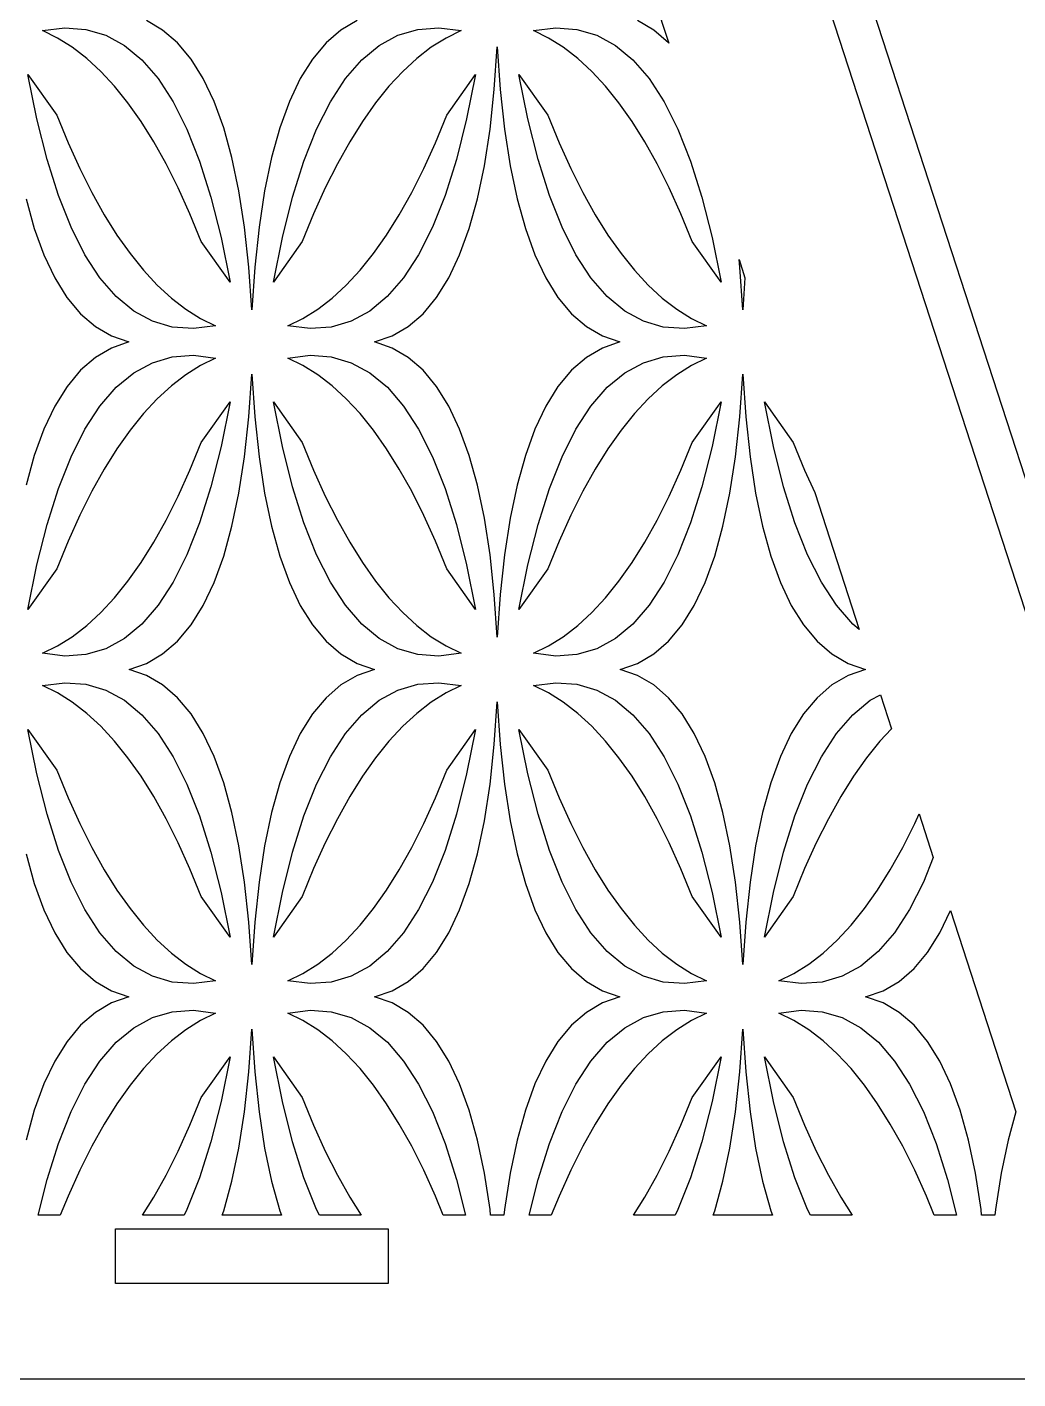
# Model space of a CAD drawing. Header units: metres. Extents: x 20 to 717, y 20 to 251.
# Drawn here: x 78.5 to 151.2, y 20 to 119.1 of the extents above; entities that cross this region are included whole.
import ezdxf

# ---------------------------------------------------------------- set-up
doc = ezdxf.new("R2010")
doc.units = ezdxf.units.M

msp = doc.modelspace()

# ---------------------------------------------------------------- linework, layer by layer
for p, q in [((170, 20), (95, 250.826)), ((98.1544, 250.826), (173.154, 20.0001)), ((124.51, 121.172), (125.57, 117.907)), ((79.6562, 118.819), (81.2832, 119.023)), ((81.2832, 119.023), (82.8311, 118.911)), ((82.8311, 118.911), (84.2891, 118.483)), ((88.4668, 118.865), (87.2822, 119.559)), ((102.718, 119.559), (101.533, 118.865)), ((105.711, 118.483), (107.169, 118.911)), ((107.169, 118.911), (108.717, 119.023)), ((108.717, 119.023), (110.344, 118.819)), ((115.655, 118.819), (117.283, 119.023)), ((117.283, 119.023), (118.831, 118.911)), ((118.831, 118.911), (120.289, 118.483)), ((124.467, 118.865), (123.282, 119.559)), ((80.7549, 118.278), (79.6562, 118.819)), ((81.8398, 117.598), (80.7549, 118.278)), ((84.2891, 118.483), (85.6592, 117.738)), ((89.5557, 117.925), (88.4668, 118.865)), ((90.5479, 116.737), (89.5557, 117.925)), ((100.444, 117.925), (99.4531, 116.737)), ((101.533, 118.865), (100.444, 117.925)), ((104.341, 117.738), (105.711, 118.483)), ((109.245, 118.278), (108.161, 117.599)), ((110.344, 118.819), (109.245, 118.278)), ((116.755, 118.278), (115.655, 118.819)), ((117.84, 117.598), (116.755, 118.278)), ((120.289, 118.483), (121.659, 117.738)), ((125.556, 117.925), (124.467, 118.865)), ((125.57, 117.907), (125.556, 117.925)), ((82.8984, 116.783), (81.8398, 117.598)), ((85.6592, 117.738), (86.9404, 116.677)), ((103.06, 116.677), (104.341, 117.738)), ((108.161, 117.599), (107.102, 116.783)), ((112.784, 114.51), (113, 117.632)), ((113, 117.632), (113.215, 114.511)), ((118.898, 116.783), (117.84, 117.598)), ((121.659, 117.738), (122.94, 116.677)), ((83.9326, 115.832), (82.8984, 116.783)), ((86.9404, 116.677), (88.1318, 115.299)), ((91.4424, 115.301), (90.5479, 116.737)), ((99.4531, 116.737), (98.5576, 115.302)), ((101.868, 115.299), (103.06, 116.677)), ((107.102, 116.783), (106.067, 115.832)), ((119.933, 115.832), (118.898, 116.783)), ((122.94, 116.677), (124.132, 115.299)), ((79.2451, 112.345), (78.5908, 115.609)), ((78.5908, 115.609), (80.7021, 112.63)), ((84.9414, 114.747), (83.9326, 115.832)), ((88.1318, 115.299), (89.2354, 113.604)), ((92.2402, 113.618), (91.4424, 115.301)), ((98.5576, 115.302), (97.7598, 113.618)), ((100.765, 113.604), (101.868, 115.299)), ((106.067, 115.832), (105.059, 114.747)), ((109.298, 112.63), (111.409, 115.609)), ((111.409, 115.609), (110.755, 112.344)), ((115.244, 112.345), (114.591, 115.609)), ((114.591, 115.609), (116.701, 112.63)), ((120.941, 114.747), (119.933, 115.832)), ((124.132, 115.299), (125.234, 113.604)), ((85.9248, 113.526), (84.9414, 114.747)), ((105.059, 114.747), (104.075, 113.526)), ((112.469, 111.59), (112.784, 114.51)), ((113.215, 114.511), (113.53, 111.59)), ((121.925, 113.526), (120.941, 114.747)), ((86.8838, 112.171), (85.9248, 113.526)), ((89.2354, 113.604), (90.248, 111.592)), ((92.9424, 111.688), (92.2402, 113.618)), ((97.7598, 113.618), (97.0576, 111.688)), ((99.752, 111.593), (100.765, 113.604)), ((104.075, 113.526), (103.117, 112.171)), ((122.883, 112.171), (121.925, 113.526)), ((125.234, 113.604), (126.248, 111.592)), ((79.9922, 109.382), (79.2451, 112.345)), ((80.7021, 112.63), (81.5342, 110.601)), ((87.8164, 110.681), (86.8838, 112.171)), ((103.117, 112.171), (102.184, 110.681)), ((108.466, 110.601), (109.298, 112.63)), ((110.755, 112.344), (110.008, 109.382)), ((115.991, 109.382), (115.244, 112.345)), ((116.701, 112.63), (117.534, 110.601)), ((123.816, 110.681), (122.883, 112.171)), ((90.248, 111.592), (91.1729, 109.264)), ((93.5479, 109.51), (92.9424, 111.688)), ((97.0576, 111.688), (96.4521, 109.51)), ((98.8271, 109.264), (99.752, 111.593)), ((112.056, 108.916), (112.469, 111.59)), ((113.53, 111.59), (113.943, 108.917)), ((126.248, 111.592), (127.173, 109.264)), ((81.5342, 110.601), (82.3926, 108.706)), ((88.7246, 109.055), (87.8164, 110.681)), ((102.184, 110.681), (101.275, 109.056)), ((107.607, 108.705), (108.466, 110.601)), ((117.534, 110.601), (118.392, 108.706)), ((124.725, 109.055), (123.816, 110.681)), ((80.8271, 106.737), (79.9922, 109.382)), ((89.6084, 107.295), (88.7246, 109.055)), ((91.1729, 109.264), (92.0088, 106.618)), ((94.0566, 107.084), (93.5479, 109.51)), ((96.4521, 109.51), (95.9443, 107.084)), ((97.9912, 106.619), (98.8271, 109.264)), ((101.275, 109.056), (100.392, 107.295)), ((110.008, 109.382), (109.173, 106.736)), ((116.827, 106.737), (115.991, 109.382)), ((125.607, 107.295), (124.725, 109.055)), ((127.173, 109.264), (128.009, 106.618)), ((82.3926, 108.706), (83.2754, 106.945)), ((106.725, 106.945), (107.607, 108.705)), ((111.547, 106.49), (112.056, 108.916)), ((113.943, 108.917), (114.452, 106.491)), ((118.392, 108.706), (119.274, 106.945)), ((90.4658, 105.399), (89.6084, 107.295)), ((94.4688, 104.411), (94.0566, 107.084)), ((95.9443, 107.084), (95.5312, 104.411)), ((100.392, 107.295), (99.5342, 105.4)), ((126.466, 105.399), (125.607, 107.295)), ((78.4531, 106.491), (79.0576, 104.312)), ((81.752, 104.408), (80.8271, 106.737)), ((83.2754, 106.945), (84.1836, 105.319)), ((92.0088, 106.618), (92.7549, 103.656)), ((97.2451, 103.656), (97.9912, 106.619)), ((105.816, 105.319), (106.725, 106.945)), ((109.173, 106.736), (108.248, 104.408)), ((110.942, 104.312), (111.547, 106.49)), ((114.452, 106.491), (115.058, 104.312)), ((117.752, 104.408), (116.827, 106.737)), ((119.274, 106.945), (120.183, 105.319)), ((128.009, 106.618), (128.755, 103.656)), ((84.1836, 105.319), (85.1172, 103.829)), ((91.2988, 103.371), (90.4658, 105.399)), ((99.5342, 105.4), (98.7012, 103.37)), ((104.883, 103.829), (105.816, 105.319)), ((120.183, 105.319), (121.116, 103.829)), ((127.299, 103.371), (126.466, 105.399)), ((79.0576, 104.312), (79.7598, 102.383)), ((82.7656, 102.396), (81.752, 104.408)), ((94.7842, 101.49), (94.4688, 104.411)), ((95.5312, 104.411), (95.2158, 101.49)), ((108.248, 104.408), (107.234, 102.396)), ((110.24, 102.382), (110.942, 104.312)), ((115.058, 104.312), (115.759, 102.383)), ((118.765, 102.396), (117.752, 104.408)), ((85.1172, 103.829), (86.0752, 102.474)), ((93.4092, 100.391), (91.2988, 103.371)), ((92.7549, 103.656), (93.4092, 100.391)), ((96.5908, 100.391), (97.2451, 103.656)), ((98.7012, 103.37), (96.5908, 100.391)), ((103.924, 102.474), (104.883, 103.829)), ((121.116, 103.829), (122.075, 102.474)), ((129.409, 100.391), (127.299, 103.371)), ((128.755, 103.656), (129.409, 100.391)), ((79.7598, 102.383), (80.5576, 100.699)), ((83.8682, 100.701), (82.7656, 102.396)), ((86.0752, 102.474), (87.0596, 101.253)), ((102.94, 101.253), (103.924, 102.474)), ((107.234, 102.396), (106.132, 100.701)), ((109.442, 100.699), (110.24, 102.382)), ((115.759, 102.383), (116.558, 100.699)), ((119.868, 100.701), (118.765, 102.396)), ((122.075, 102.474), (123.059, 101.253)), ((87.0596, 101.253), (88.0674, 100.168)), ((95, 98.3682), (94.7842, 101.49)), ((95.2158, 101.49), (95, 98.3682)), ((101.932, 100.168), (102.94, 101.253)), ((123.059, 101.253), (124.067, 100.168)), ((130.784, 101.49), (130.725, 102.045)), ((130.725, 102.045), (131.161, 100.701)), ((131, 98.3682), (130.784, 101.49)), ((80.5576, 100.699), (81.4521, 99.2637)), ((85.0596, 99.3232), (83.8682, 100.701)), ((88.0674, 100.168), (89.1025, 99.2178)), ((100.897, 99.2178), (101.932, 100.168)), ((106.132, 100.701), (104.939, 99.3232)), ((108.547, 99.2637), (109.442, 100.699)), ((116.558, 100.699), (117.452, 99.2637)), ((121.06, 99.3232), (119.868, 100.701)), ((124.067, 100.168), (125.102, 99.2178)), ((131.161, 100.701), (131, 98.3682)), ((81.4521, 99.2637), (82.4443, 98.0752)), ((86.3408, 98.2617), (85.0596, 99.3232)), ((89.1025, 99.2178), (90.1602, 98.4023)), ((99.8389, 98.4014), (100.897, 99.2178)), ((104.939, 99.3232), (103.659, 98.2617)), ((107.556, 98.0752), (108.547, 99.2637)), ((117.452, 99.2637), (118.444, 98.0752)), ((122.341, 98.2617), (121.06, 99.3232)), ((125.102, 99.2178), (126.16, 98.4023)), ((87.7109, 97.5166), (86.3408, 98.2617)), ((90.1602, 98.4023), (91.2451, 97.7217)), ((98.7549, 97.7217), (99.8389, 98.4014)), ((103.659, 98.2617), (102.289, 97.5166)), ((123.711, 97.5166), (122.341, 98.2617)), ((126.16, 98.4023), (127.244, 97.7217)), ((82.4443, 98.0752), (83.5332, 97.1348)), ((83.5332, 97.1348), (84.7178, 96.4424)), ((89.1689, 97.0889), (87.7109, 97.5166)), ((92.3447, 97.1816), (90.7168, 96.9775)), ((91.2451, 97.7217), (92.3447, 97.1816)), ((97.6553, 97.1816), (98.7549, 97.7217)), ((99.2832, 96.9775), (97.6553, 97.1816)), ((102.289, 97.5166), (100.831, 97.0889)), ((105.282, 96.4424), (106.467, 97.1348)), ((106.467, 97.1348), (107.556, 98.0752)), ((118.444, 98.0752), (119.532, 97.1348)), ((119.532, 97.1348), (120.717, 96.4424)), ((125.169, 97.0889), (123.711, 97.5166)), ((128.344, 97.1816), (126.717, 96.9775)), ((127.244, 97.7217), (128.344, 97.1816)), ((84.7178, 96.4424), (85.9902, 96)), ((90.7168, 96.9775), (89.1689, 97.0889)), ((100.831, 97.0889), (99.2832, 96.9775)), ((104.01, 96), (105.282, 96.4424)), ((120.717, 96.4424), (121.989, 96)), ((126.717, 96.9775), (125.169, 97.0889)), ((84.7178, 95.5586), (83.5332, 94.8652)), ((85.9902, 96), (84.7178, 95.5586)), ((105.282, 95.5586), (104.01, 96)), ((106.467, 94.8652), (105.282, 95.5586)), ((120.717, 95.5586), (119.532, 94.8652)), ((121.989, 96), (120.717, 95.5586)), ((83.5332, 94.8652), (82.4443, 93.9258)), ((86.3408, 93.7383), (87.7109, 94.4834)), ((87.7109, 94.4834), (89.1689, 94.9121)), ((89.1689, 94.9121), (90.7168, 95.0234)), ((91.2451, 94.2783), (90.1611, 93.5986)), ((90.7168, 95.0234), (92.3447, 94.8193)), ((92.3447, 94.8193), (91.2451, 94.2783)), ((97.6553, 94.8193), (99.2832, 95.0234)), ((98.7549, 94.2783), (97.6553, 94.8193)), ((99.8398, 93.5986), (98.7549, 94.2783)), ((99.2832, 95.0234), (100.831, 94.9121)), ((100.831, 94.9121), (102.289, 94.4834)), ((102.289, 94.4834), (103.659, 93.7383)), ((107.556, 93.9258), (106.467, 94.8652)), ((119.532, 94.8652), (118.444, 93.9258)), ((122.341, 93.7383), (123.711, 94.4834)), ((123.711, 94.4834), (125.169, 94.9121)), ((125.169, 94.9121), (126.717, 95.0234)), ((127.244, 94.2783), (126.16, 93.5986)), ((126.717, 95.0234), (128.344, 94.8193)), ((128.344, 94.8193), (127.244, 94.2783)), ((82.4443, 93.9258), (81.4531, 92.7373)), ((85.0596, 92.6777), (86.3408, 93.7383)), ((90.1611, 93.5986), (89.1025, 92.7832)), ((94.7842, 90.5098), (95, 93.6318)), ((95, 93.6318), (95.2158, 90.5107)), ((100.897, 92.7832), (99.8398, 93.5986)), ((103.659, 93.7383), (104.94, 92.6777)), ((108.548, 92.7373), (107.556, 93.9258)), ((118.444, 93.9258), (117.452, 92.7373)), ((121.06, 92.6777), (122.341, 93.7383)), ((126.16, 93.5986), (125.102, 92.7832)), ((130.784, 90.5098), (131, 93.6318)), ((131, 93.6318), (131.216, 90.5107)), ((81.4531, 92.7373), (80.5576, 91.3018)), ((83.8682, 91.2988), (85.0596, 92.6777)), ((89.1025, 92.7832), (88.0684, 91.833)), ((101.933, 91.832), (100.897, 92.7832)), ((104.94, 92.6777), (106.132, 91.2988)), ((109.442, 91.3018), (108.548, 92.7373)), ((117.452, 92.7373), (116.558, 91.3018)), ((119.868, 91.2988), (121.06, 92.6777)), ((125.102, 92.7832), (124.067, 91.833)), ((80.5576, 91.3018), (79.7598, 89.6191)), ((82.7656, 89.6035), (83.8682, 91.2988)), ((88.0684, 91.833), (87.0596, 90.7471)), ((91.2988, 88.6299), (93.4092, 91.6094)), ((93.4092, 91.6094), (92.7549, 88.3438)), ((97.2451, 88.3447), (96.5908, 91.6094)), ((96.5908, 91.6094), (98.7012, 88.6299)), ((102.94, 90.7471), (101.933, 91.832)), ((106.132, 91.2988), (107.234, 89.6035)), ((110.24, 89.6182), (109.442, 91.3018)), ((116.558, 91.3018), (115.759, 89.6191)), ((118.765, 89.6035), (119.868, 91.2988)), ((124.067, 91.833), (123.059, 90.7471)), ((127.299, 88.6299), (129.409, 91.6094)), ((129.409, 91.6094), (128.755, 88.3438)), ((133.245, 88.3447), (132.591, 91.6094)), ((132.591, 91.6094), (134.701, 88.6299)), ((87.0596, 90.7471), (86.0762, 89.5273)), ((94.4688, 87.5898), (94.7842, 90.5098)), ((95.2158, 90.5107), (95.5312, 87.5898)), ((103.925, 89.5264), (102.94, 90.7471)), ((123.059, 90.7471), (122.075, 89.5273)), ((130.469, 87.5898), (130.784, 90.5098)), ((131.216, 90.5107), (131.531, 87.5898)), ((79.7598, 89.6191), (79.0576, 87.6885)), ((81.752, 87.5928), (82.7656, 89.6035)), ((86.0762, 89.5273), (85.1172, 88.1719)), ((104.883, 88.1709), (103.925, 89.5264)), ((107.234, 89.6035), (108.248, 87.5918)), ((110.942, 87.6885), (110.24, 89.6182)), ((115.759, 89.6191), (115.058, 87.6885)), ((117.752, 87.5928), (118.765, 89.6035)), ((122.075, 89.5273), (121.117, 88.1719)), ((90.4658, 86.6006), (91.2988, 88.6299)), ((92.7549, 88.3438), (92.0088, 85.3818)), ((97.9912, 85.3818), (97.2451, 88.3447)), ((98.7012, 88.6299), (99.5342, 86.6006)), ((126.466, 86.6006), (127.299, 88.6299)), ((128.755, 88.3438), (128.009, 85.3818)), ((133.991, 85.3818), (133.245, 88.3447)), ((134.701, 88.6299), (135.534, 86.6006)), ((79.0576, 87.6885), (78.4531, 85.5107)), ((80.8271, 85.2637), (81.752, 87.5928)), ((85.1172, 88.1719), (84.1836, 86.6816)), ((94.0557, 84.916), (94.4688, 87.5898)), ((95.5312, 87.5898), (95.9434, 84.916)), ((105.816, 86.6816), (104.883, 88.1709)), ((108.248, 87.5918), (109.173, 85.2637)), ((111.547, 85.5098), (110.942, 87.6885)), ((115.058, 87.6885), (114.452, 85.5107)), ((116.827, 85.2637), (117.752, 87.5928)), ((121.117, 88.1719), (120.183, 86.6816)), ((130.056, 84.916), (130.469, 87.5898)), ((131.531, 87.5898), (131.943, 84.916)), ((84.1836, 86.6816), (83.2754, 85.0557)), ((89.6084, 84.7051), (90.4658, 86.6006)), ((99.5342, 86.6006), (100.392, 84.7051)), ((106.725, 85.0557), (105.816, 86.6816)), ((120.183, 86.6816), (119.274, 85.0557)), ((125.607, 84.7051), (126.466, 86.6006)), ((135.534, 86.6006), (136.273, 84.9678)), ((79.9922, 82.6191), (80.8271, 85.2637)), ((92.0088, 85.3818), (91.1729, 82.7363)), ((98.8271, 82.7373), (97.9912, 85.3818)), ((109.173, 85.2637), (110.008, 82.6182)), ((112.057, 83.084), (111.547, 85.5098)), ((114.452, 85.5107), (113.943, 83.085)), ((115.991, 82.6191), (116.827, 85.2637)), ((128.009, 85.3818), (127.173, 82.7363)), ((134.827, 82.7373), (133.991, 85.3818)), ((83.2754, 85.0557), (82.3926, 83.2959)), ((88.7246, 82.9453), (89.6084, 84.7051)), ((93.5479, 82.4902), (94.0557, 84.916)), ((95.9434, 84.916), (96.4521, 82.4912)), ((100.392, 84.7051), (101.275, 82.9453)), ((107.607, 83.2949), (106.725, 85.0557)), ((119.274, 85.0557), (118.392, 83.2959)), ((124.725, 82.9453), (125.607, 84.7051)), ((129.548, 82.4902), (130.056, 84.916)), ((131.943, 84.916), (132.452, 82.4912)), ((136.273, 84.9678), (139.535, 74.9297)), ((82.3926, 83.2959), (81.5342, 81.4004)), ((108.466, 81.4004), (107.607, 83.2949)), ((118.392, 83.2959), (117.534, 81.4004)), ((79.2451, 79.6572), (79.9922, 82.6191)), ((87.8164, 81.3193), (88.7246, 82.9453)), ((91.1729, 82.7363), (90.248, 80.4082)), ((92.9424, 80.3125), (93.5479, 82.4902)), ((96.4521, 82.4912), (97.0576, 80.3125)), ((99.752, 80.4082), (98.8271, 82.7373)), ((101.275, 82.9453), (102.184, 81.3193)), ((110.008, 82.6182), (110.755, 79.6562)), ((112.469, 80.4111), (112.057, 83.084)), ((113.943, 83.085), (113.531, 80.4111)), ((115.244, 79.6572), (115.991, 82.6191)), ((123.816, 81.3193), (124.725, 82.9453)), ((127.173, 82.7363), (126.248, 80.4082)), ((128.942, 80.3125), (129.548, 82.4902)), ((132.452, 82.4912), (133.058, 80.3125)), ((135.752, 80.4082), (134.827, 82.7373)), ((81.5342, 81.4004), (80.7012, 79.3701)), ((86.8828, 79.8291), (87.8164, 81.3193)), ((102.184, 81.3193), (103.116, 79.8291)), ((109.298, 79.3711), (108.466, 81.4004)), ((117.534, 81.4004), (116.701, 79.3701)), ((122.883, 79.8291), (123.816, 81.3193)), ((90.248, 80.4082), (89.2344, 78.3955)), ((92.2402, 78.3818), (92.9424, 80.3125)), ((97.0576, 80.3125), (97.7598, 78.3828)), ((100.765, 78.3965), (99.752, 80.4082)), ((112.784, 77.4902), (112.469, 80.4111)), ((113.531, 80.4111), (113.215, 77.4902)), ((126.248, 80.4082), (125.234, 78.3955)), ((128.24, 78.3818), (128.942, 80.3125)), ((133.058, 80.3125), (133.76, 78.3828)), ((136.765, 78.3965), (135.752, 80.4082)), ((78.5908, 76.3906), (79.2451, 79.6572)), ((80.7012, 79.3701), (78.5908, 76.3906)), ((85.9248, 78.4736), (86.8828, 79.8291)), ((103.116, 79.8291), (104.075, 78.4736)), ((111.409, 76.3906), (109.298, 79.3711)), ((110.755, 79.6562), (111.409, 76.3906)), ((114.591, 76.3906), (115.244, 79.6572)), ((116.701, 79.3701), (114.591, 76.3906)), ((121.924, 78.4736), (122.883, 79.8291)), ((84.9414, 77.2529), (85.9248, 78.4736)), ((89.2344, 78.3955), (88.1318, 76.7012)), ((91.4424, 76.6992), (92.2402, 78.3818)), ((97.7598, 78.3828), (98.5576, 76.6992)), ((101.868, 76.7012), (100.765, 78.3965)), ((104.075, 78.4736), (105.059, 77.2529)), ((120.941, 77.2529), (121.924, 78.4736)), ((125.234, 78.3955), (124.132, 76.7012)), ((127.442, 76.6992), (128.24, 78.3818)), ((133.76, 78.3828), (134.558, 76.6992)), ((137.868, 76.7012), (136.765, 78.3965)), ((113, 74.3691), (112.784, 77.4902)), ((113.215, 77.4902), (113, 74.3691)), ((83.9326, 76.168), (84.9414, 77.2529)), ((88.1318, 76.7012), (86.9404, 75.3223)), ((90.5469, 75.2637), (91.4424, 76.6992)), ((98.5576, 76.6992), (99.4521, 75.2637)), ((103.06, 75.3232), (101.868, 76.7012)), ((105.059, 77.2529), (106.067, 76.168)), ((119.932, 76.168), (120.941, 77.2529)), ((124.132, 76.7012), (122.94, 75.3223)), ((126.547, 75.2637), (127.442, 76.6992)), ((134.558, 76.6992), (135.452, 75.2637)), ((139.06, 75.3232), (137.868, 76.7012)), ((82.8984, 75.2178), (83.9326, 76.168)), ((86.9404, 75.3223), (85.6592, 74.2617)), ((104.341, 74.2617), (103.06, 75.3232)), ((106.067, 76.168), (107.102, 75.2178)), ((118.898, 75.2178), (119.932, 76.168)), ((122.94, 75.3223), (121.659, 74.2617)), ((139.535, 74.9297), (139.06, 75.3232)), ((80.7549, 73.7217), (81.8389, 74.4014)), ((81.8389, 74.4014), (82.8984, 75.2178)), ((89.5557, 74.0752), (90.5469, 75.2637)), ((99.4521, 75.2637), (100.444, 74.0752)), ((107.102, 75.2178), (108.16, 74.4023)), ((108.16, 74.4023), (109.245, 73.7217)), ((116.755, 73.7217), (117.839, 74.4014)), ((117.839, 74.4014), (118.898, 75.2178)), ((125.556, 74.0752), (126.547, 75.2637)), ((135.452, 75.2637), (136.444, 74.0752)), ((79.6562, 73.1816), (80.7549, 73.7217)), ((84.2891, 73.5166), (82.8311, 73.0889)), ((85.6592, 74.2617), (84.2891, 73.5166)), ((88.4668, 73.1348), (89.5557, 74.0752)), ((100.444, 74.0752), (101.533, 73.1348)), ((105.711, 73.5166), (104.341, 74.2617)), ((107.169, 73.0889), (105.711, 73.5166)), ((109.245, 73.7217), (110.344, 73.1816)), ((115.655, 73.1816), (116.755, 73.7217)), ((120.289, 73.5166), (118.831, 73.0889)), ((121.659, 74.2617), (120.289, 73.5166)), ((124.467, 73.1348), (125.556, 74.0752)), ((136.444, 74.0752), (137.532, 73.1348)), ((81.2832, 72.9775), (79.6562, 73.1816)), ((82.8311, 73.0889), (81.2832, 72.9775)), ((86.0098, 72), (87.2822, 72.4424)), ((87.2822, 72.4424), (88.4668, 73.1348)), ((101.533, 73.1348), (102.718, 72.4424)), ((102.718, 72.4424), (103.99, 72)), ((108.717, 72.9775), (107.169, 73.0889)), ((110.344, 73.1816), (108.717, 72.9775)), ((117.283, 72.9775), (115.655, 73.1816)), ((118.831, 73.0889), (117.283, 72.9775)), ((122.01, 72), (123.282, 72.4424)), ((123.282, 72.4424), (124.467, 73.1348)), ((137.532, 73.1348), (138.718, 72.4424)), ((138.718, 72.4424), (139.99, 72)), ((87.2822, 71.5586), (86.0098, 72)), ((88.4668, 70.8652), (87.2822, 71.5586)), ((102.718, 71.5586), (101.533, 70.8652)), ((103.99, 72), (102.718, 71.5586)), ((123.282, 71.5586), (122.01, 72)), ((124.467, 70.8652), (123.282, 71.5586)), ((138.718, 71.5586), (137.532, 70.8652)), ((139.99, 72), (138.718, 71.5586)), ((79.6562, 70.8193), (81.2832, 71.0234)), ((80.7549, 70.2783), (79.6562, 70.8193)), ((81.2832, 71.0234), (82.8311, 70.9121)), ((82.8311, 70.9121), (84.2891, 70.4834)), ((84.2891, 70.4834), (85.6592, 69.7383)), ((89.5557, 69.9248), (88.4668, 70.8652)), ((101.533, 70.8652), (100.444, 69.9248)), ((104.341, 69.7383), (105.711, 70.4834)), ((105.711, 70.4834), (107.169, 70.9121)), ((107.169, 70.9121), (108.717, 71.0234)), ((108.717, 71.0234), (110.344, 70.8193)), ((110.344, 70.8193), (109.245, 70.2783)), ((115.655, 70.8193), (117.283, 71.0234)), ((116.755, 70.2783), (115.655, 70.8193)), ((117.283, 71.0234), (118.831, 70.9121)), ((118.831, 70.9121), (120.289, 70.4834)), ((120.289, 70.4834), (121.659, 69.7383)), ((125.556, 69.9248), (124.467, 70.8652)), ((137.532, 70.8652), (136.444, 69.9248)), ((81.8398, 69.5986), (80.7549, 70.2783)), ((82.8984, 68.7832), (81.8398, 69.5986)), ((85.6592, 69.7383), (86.9404, 68.6777)), ((90.5479, 68.7373), (89.5557, 69.9248)), ((100.444, 69.9248), (99.4531, 68.7373)), ((103.06, 68.6777), (104.341, 69.7383)), ((108.161, 69.5986), (107.102, 68.7832)), ((109.245, 70.2783), (108.161, 69.5986)), ((112.784, 66.5098), (113, 69.6318)), ((113, 69.6318), (113.215, 66.5107)), ((117.84, 69.5986), (116.755, 70.2783)), ((118.898, 68.7832), (117.84, 69.5986)), ((121.659, 69.7383), (122.94, 68.6777)), ((126.548, 68.7373), (125.556, 69.9248)), ((136.444, 69.9248), (135.452, 68.7373)), ((139.06, 68.6777), (140.341, 69.7383)), ((140.341, 69.7383), (141.089, 70.1455)), ((141.089, 70.1455), (141.899, 67.6514)), ((83.9326, 67.832), (82.8984, 68.7832)), ((86.9404, 68.6777), (88.1318, 67.2988)), ((91.4424, 67.3018), (90.5479, 68.7373)), ((99.4531, 68.7373), (98.5576, 67.3018)), ((101.868, 67.2988), (103.06, 68.6777)), ((107.102, 68.7832), (106.067, 67.833)), ((119.933, 67.832), (118.898, 68.7832)), ((122.94, 68.6777), (124.132, 67.2988)), ((127.442, 67.3018), (126.548, 68.7373)), ((135.452, 68.7373), (134.558, 67.3018)), ((137.868, 67.2988), (139.06, 68.6777)), ((79.2451, 64.3438), (78.5908, 67.6094)), ((78.5908, 67.6094), (80.7021, 64.6299)), ((84.9414, 66.7471), (83.9326, 67.832)), ((106.067, 67.833), (105.059, 66.7471)), ((109.298, 64.6299), (111.409, 67.6094)), ((111.409, 67.6094), (110.755, 64.3438)), ((115.244, 64.3438), (114.591, 67.6094)), ((114.591, 67.6094), (116.701, 64.6299)), ((120.941, 66.7471), (119.933, 67.832)), ((141.899, 67.6514), (141.059, 66.7471)), ((85.9248, 65.5264), (84.9414, 66.7471)), ((88.1318, 67.2988), (89.2354, 65.6035)), ((92.2402, 65.6182), (91.4424, 67.3018)), ((98.5576, 67.3018), (97.7598, 65.6182)), ((100.765, 65.6035), (101.868, 67.2988)), ((105.059, 66.7471), (104.075, 65.5273)), ((112.469, 63.5889), (112.784, 66.5098)), ((113.215, 66.5107), (113.53, 63.5889)), ((121.925, 65.5264), (120.941, 66.7471)), ((124.132, 67.2988), (125.234, 65.6035)), ((128.24, 65.6182), (127.442, 67.3018)), ((134.558, 67.3018), (133.76, 65.6182)), ((136.765, 65.6035), (137.868, 67.2988)), ((141.059, 66.7471), (140.075, 65.5273)), ((86.8838, 64.1709), (85.9248, 65.5264)), ((89.2354, 65.6035), (90.248, 63.5918)), ((92.9424, 63.6885), (92.2402, 65.6182)), ((97.7598, 65.6182), (97.0576, 63.6885)), ((99.752, 63.5928), (100.765, 65.6035)), ((104.075, 65.5273), (103.117, 64.1719)), ((122.883, 64.1709), (121.925, 65.5264)), ((125.234, 65.6035), (126.248, 63.5918)), ((128.942, 63.6885), (128.24, 65.6182)), ((133.76, 65.6182), (133.058, 63.6885)), ((135.752, 63.5928), (136.765, 65.6035)), ((140.075, 65.5273), (139.117, 64.1719)), ((80.7021, 64.6299), (81.5342, 62.6006)), ((108.466, 62.6006), (109.298, 64.6299)), ((116.701, 64.6299), (117.534, 62.6006)), ((79.9922, 61.3818), (79.2451, 64.3438)), ((87.8164, 62.6807), (86.8838, 64.1709)), ((90.248, 63.5918), (91.1729, 61.2637)), ((93.5479, 61.5098), (92.9424, 63.6885)), ((97.0576, 63.6885), (96.4521, 61.5098)), ((98.8271, 61.2637), (99.752, 63.5928)), ((103.117, 64.1719), (102.184, 62.6807)), ((110.755, 64.3438), (110.008, 61.3818)), ((112.056, 60.916), (112.469, 63.5889)), ((113.53, 63.5889), (113.943, 60.916)), ((115.991, 61.3818), (115.244, 64.3438)), ((123.816, 62.6807), (122.883, 64.1709)), ((126.248, 63.5918), (127.173, 61.2637)), ((129.548, 61.5098), (128.942, 63.6885)), ((133.058, 63.6885), (132.452, 61.5098)), ((134.827, 61.2637), (135.752, 63.5928)), ((139.117, 64.1719), (138.183, 62.6807)), ((81.5342, 62.6006), (82.3926, 60.7051)), ((88.7246, 61.0547), (87.8164, 62.6807)), ((102.184, 62.6807), (101.275, 61.0557)), ((107.607, 60.7051), (108.466, 62.6006)), ((117.534, 62.6006), (118.392, 60.7051)), ((124.725, 61.0547), (123.816, 62.6807)), ((138.183, 62.6807), (137.274, 61.0557)), ((94.0566, 59.084), (93.5479, 61.5098)), ((96.4521, 61.5098), (95.9443, 59.085)), ((130.057, 59.084), (129.548, 61.5098)), ((132.452, 61.5098), (131.943, 59.085)), ((80.8271, 58.7373), (79.9922, 61.3818)), ((82.3926, 60.7051), (83.2754, 58.9453)), ((89.6084, 59.2949), (88.7246, 61.0547)), ((91.1729, 61.2637), (92.0088, 58.6182)), ((97.9912, 58.6191), (98.8271, 61.2637)), ((101.275, 61.0557), (100.392, 59.2959)), ((106.725, 58.9453), (107.607, 60.7051)), ((110.008, 61.3818), (109.173, 58.7363)), ((111.547, 58.4902), (112.056, 60.916)), ((113.943, 60.916), (114.452, 58.4912)), ((116.827, 58.7373), (115.991, 61.3818)), ((118.392, 60.7051), (119.274, 58.9453)), ((125.607, 59.2949), (124.725, 61.0547)), ((127.173, 61.2637), (128.009, 58.6182)), ((133.991, 58.6191), (134.827, 61.2637)), ((137.274, 61.0557), (136.392, 59.2959)), ((142.725, 58.9453), (143.607, 60.7051)), ((143.607, 60.7051), (143.927, 61.4111)), ((143.927, 61.4111), (144.966, 58.2158)), ((78.4531, 58.4912), (79.0576, 56.3125)), ((81.752, 56.4082), (80.8271, 58.7373)), ((83.2754, 58.9453), (84.1836, 57.3193)), ((90.4658, 57.3994), (89.6084, 59.2949)), ((92.0088, 58.6182), (92.7549, 55.6562)), ((94.4688, 56.4111), (94.0566, 59.084)), ((95.9443, 59.085), (95.5312, 56.4111)), ((97.2451, 55.6562), (97.9912, 58.6191)), ((100.392, 59.2959), (99.5342, 57.4004)), ((105.816, 57.3193), (106.725, 58.9453)), ((109.173, 58.7363), (108.248, 56.4082)), ((110.942, 56.3125), (111.547, 58.4902)), ((114.452, 58.4912), (115.058, 56.3125)), ((117.752, 56.4082), (116.827, 58.7373)), ((119.274, 58.9453), (120.183, 57.3193)), ((126.466, 57.3994), (125.607, 59.2949)), ((128.009, 58.6182), (128.755, 55.6562)), ((130.469, 56.4111), (130.057, 59.084)), ((131.943, 59.085), (131.531, 56.4111)), ((133.245, 55.6562), (133.991, 58.6191)), ((136.392, 59.2959), (135.534, 57.4004)), ((141.816, 57.3193), (142.725, 58.9453)), ((144.966, 58.2158), (144.248, 56.4082)), ((84.1836, 57.3193), (85.1172, 55.8291)), ((91.2988, 55.3711), (90.4658, 57.3994)), ((99.5342, 57.4004), (98.7012, 55.3701)), ((104.883, 55.8291), (105.816, 57.3193)), ((120.183, 57.3193), (121.116, 55.8291)), ((127.299, 55.3711), (126.466, 57.3994)), ((135.534, 57.4004), (134.701, 55.3701)), ((140.883, 55.8291), (141.816, 57.3193)), ((79.0576, 56.3125), (79.7598, 54.3818)), ((82.7656, 54.3965), (81.752, 56.4082)), ((85.1172, 55.8291), (86.0752, 54.4736)), ((92.7549, 55.6562), (93.4092, 52.3906)), ((94.7842, 53.4902), (94.4688, 56.4111)), ((95.5312, 56.4111), (95.2158, 53.4902)), ((96.5908, 52.3906), (97.2451, 55.6562)), ((103.924, 54.4736), (104.883, 55.8291)), ((108.248, 56.4082), (107.234, 54.3955)), ((110.24, 54.3818), (110.942, 56.3125)), ((115.058, 56.3125), (115.759, 54.3818)), ((118.765, 54.3965), (117.752, 56.4082)), ((121.116, 55.8291), (122.075, 54.4736)), ((128.755, 55.6562), (129.409, 52.3906)), ((130.784, 53.4902), (130.469, 56.4111)), ((131.531, 56.4111), (131.216, 53.4902)), ((132.591, 52.3906), (133.245, 55.6562)), ((139.924, 54.4736), (140.883, 55.8291)), ((144.248, 56.4082), (143.234, 54.3955)), ((93.4092, 52.3906), (91.2988, 55.3711)), ((98.7012, 55.3701), (96.5908, 52.3906)), ((129.409, 52.3906), (127.299, 55.3711)), ((134.701, 55.3701), (132.591, 52.3906)), ((79.7598, 54.3818), (80.5576, 52.6992)), ((83.8682, 52.7012), (82.7656, 54.3965)), ((86.0752, 54.4736), (87.0596, 53.2529)), ((102.94, 53.2529), (103.924, 54.4736)), ((107.234, 54.3955), (106.132, 52.7012)), ((109.442, 52.6982), (110.24, 54.3818)), ((115.759, 54.3818), (116.558, 52.6992)), ((119.868, 52.7012), (118.765, 54.3965)), ((122.075, 54.4736), (123.059, 53.2529)), ((138.94, 53.2529), (139.924, 54.4736)), ((143.234, 54.3955), (142.131, 52.7012)), ((145.442, 52.6982), (146.223, 54.3457)), ((146.223, 54.3457), (151.024, 39.5684)), ((80.5576, 52.6992), (81.4521, 51.2627)), ((85.0596, 51.3232), (83.8682, 52.7012)), ((87.0596, 53.2529), (88.0674, 52.168)), ((95, 50.3691), (94.7842, 53.4902)), ((95.2158, 53.4902), (95, 50.3691)), ((101.932, 52.168), (102.94, 53.2529)), ((106.132, 52.7012), (104.939, 51.3223)), ((108.547, 51.2627), (109.442, 52.6982)), ((116.558, 52.6992), (117.452, 51.2627)), ((121.06, 51.3232), (119.868, 52.7012)), ((123.059, 53.2529), (124.067, 52.168)), ((131, 50.3691), (130.784, 53.4902)), ((131.216, 53.4902), (131, 50.3691)), ((137.932, 52.168), (138.94, 53.2529)), ((142.131, 52.7012), (140.939, 51.3223)), ((144.547, 51.2627), (145.442, 52.6982)), ((88.0674, 52.168), (89.1025, 51.2178)), ((100.897, 51.2178), (101.932, 52.168)), ((124.067, 52.168), (125.102, 51.2178)), ((136.897, 51.2178), (137.932, 52.168)), ((81.4521, 51.2627), (82.4443, 50.0752)), ((86.3408, 50.2617), (85.0596, 51.3232)), ((89.1025, 51.2178), (90.1602, 50.4023)), ((99.8389, 50.4014), (100.897, 51.2178)), ((104.939, 51.3223), (103.659, 50.2617)), ((107.556, 50.0752), (108.547, 51.2627)), ((117.452, 51.2627), (118.444, 50.0752)), ((122.341, 50.2617), (121.06, 51.3232)), ((125.102, 51.2178), (126.16, 50.4023)), ((135.839, 50.4014), (136.897, 51.2178)), ((140.939, 51.3223), (139.659, 50.2617)), ((143.556, 50.0752), (144.547, 51.2627)), ((82.4443, 50.0752), (83.5332, 49.1348)), ((87.7109, 49.5166), (86.3408, 50.2617)), ((90.1602, 50.4023), (91.2451, 49.7217)), ((91.2451, 49.7217), (92.3447, 49.1816)), ((97.6553, 49.1816), (98.7549, 49.7217)), ((98.7549, 49.7217), (99.8389, 50.4014)), ((103.659, 50.2617), (102.289, 49.5166)), ((106.467, 49.1348), (107.556, 50.0752)), ((118.444, 50.0752), (119.532, 49.1348)), ((123.711, 49.5166), (122.341, 50.2617)), ((126.16, 50.4023), (127.244, 49.7217)), ((127.244, 49.7217), (128.344, 49.1816)), ((133.655, 49.1816), (134.755, 49.7217)), ((134.755, 49.7217), (135.839, 50.4014)), ((139.659, 50.2617), (138.289, 49.5166)), ((142.467, 49.1348), (143.556, 50.0752)), ((83.5332, 49.1348), (84.7178, 48.4424)), ((89.1689, 49.0889), (87.7109, 49.5166)), ((90.7168, 48.9775), (89.1689, 49.0889)), ((92.3447, 49.1816), (90.7168, 48.9775)), ((99.2832, 48.9775), (97.6553, 49.1816)), ((100.831, 49.0889), (99.2832, 48.9775)), ((102.289, 49.5166), (100.831, 49.0889)), ((105.282, 48.4424), (106.467, 49.1348)), ((119.532, 49.1348), (120.717, 48.4424)), ((125.169, 49.0889), (123.711, 49.5166)), ((126.717, 48.9775), (125.169, 49.0889)), ((128.344, 49.1816), (126.717, 48.9775)), ((135.282, 48.9775), (133.655, 49.1816)), ((136.831, 49.0889), (135.282, 48.9775)), ((138.289, 49.5166), (136.831, 49.0889)), ((141.282, 48.4424), (142.467, 49.1348)), ((84.7178, 48.4424), (85.9902, 48)), ((85.9902, 48), (84.7178, 47.5586)), ((104.01, 48), (105.282, 48.4424)), ((105.282, 47.5586), (104.01, 48)), ((120.717, 48.4424), (121.989, 48)), ((121.989, 48), (120.717, 47.5586)), ((140.01, 48), (141.282, 48.4424)), ((141.282, 47.5586), (140.01, 48)), ((83.5332, 46.8652), (82.4443, 45.9248)), ((84.7178, 47.5586), (83.5332, 46.8652)), ((87.7109, 46.4834), (89.1689, 46.9111)), ((89.1689, 46.9111), (90.7168, 47.0234)), ((90.7168, 47.0234), (92.3447, 46.8193)), ((92.3447, 46.8193), (91.2451, 46.2783)), ((97.6553, 46.8193), (99.2832, 47.0234)), ((98.7549, 46.2783), (97.6553, 46.8193)), ((99.2832, 47.0234), (100.831, 46.9111)), ((100.831, 46.9111), (102.289, 46.4834)), ((106.467, 46.8652), (105.282, 47.5586)), ((107.556, 45.9248), (106.467, 46.8652)), ((119.532, 46.8652), (118.444, 45.9248)), ((120.717, 47.5586), (119.532, 46.8652)), ((123.711, 46.4834), (125.169, 46.9111)), ((125.169, 46.9111), (126.717, 47.0234)), ((126.717, 47.0234), (128.344, 46.8193)), ((128.344, 46.8193), (127.244, 46.2783)), ((133.655, 46.8193), (135.282, 47.0234)), ((134.755, 46.2783), (133.655, 46.8193)), ((135.282, 47.0234), (136.831, 46.9111)), ((136.831, 46.9111), (138.289, 46.4834)), ((142.467, 46.8652), (141.282, 47.5586)), ((143.556, 45.9248), (142.467, 46.8652)), ((82.4443, 45.9248), (81.4531, 44.7373)), ((85.0596, 44.6777), (86.3408, 45.7383)), ((86.3408, 45.7383), (87.7109, 46.4834)), ((90.1611, 45.5986), (89.1025, 44.7832)), ((91.2451, 46.2783), (90.1611, 45.5986)), ((94.7842, 42.5098), (95, 45.6318)), ((95, 45.6318), (95.2158, 42.5098)), ((99.8398, 45.5986), (98.7549, 46.2783)), ((100.897, 44.7832), (99.8398, 45.5986)), ((102.289, 46.4834), (103.659, 45.7383)), ((103.659, 45.7383), (104.94, 44.6777)), ((108.548, 44.7373), (107.556, 45.9248)), ((118.444, 45.9248), (117.452, 44.7373)), ((121.06, 44.6777), (122.341, 45.7383)), ((122.341, 45.7383), (123.711, 46.4834)), ((126.16, 45.5986), (125.102, 44.7832)), ((127.244, 46.2783), (126.16, 45.5986)), ((130.784, 42.5098), (131, 45.6318)), ((131, 45.6318), (131.216, 42.5098)), ((135.84, 45.5986), (134.755, 46.2783)), ((136.897, 44.7832), (135.84, 45.5986)), ((138.289, 46.4834), (139.659, 45.7383)), ((139.659, 45.7383), (140.94, 44.6777)), ((144.548, 44.7373), (143.556, 45.9248)), ((81.4531, 44.7373), (80.5576, 43.3018)), ((83.8682, 43.2988), (85.0596, 44.6777)), ((89.1025, 44.7832), (88.0684, 43.833)), ((101.933, 43.832), (100.897, 44.7832)), ((104.94, 44.6777), (106.132, 43.2988)), ((109.442, 43.3008), (108.548, 44.7373)), ((117.452, 44.7373), (116.558, 43.3018)), ((119.868, 43.2988), (121.06, 44.6777)), ((125.102, 44.7832), (124.067, 43.833)), ((137.933, 43.832), (136.897, 44.7832)), ((140.94, 44.6777), (142.131, 43.2988)), ((145.442, 43.3008), (144.548, 44.7373)), ((88.0684, 43.833), (87.0596, 42.7471)), ((91.2988, 40.6289), (93.4092, 43.6094)), ((93.4092, 43.6094), (92.7549, 40.3438)), ((97.2451, 40.3438), (96.5908, 43.6094)), ((96.5908, 43.6094), (98.7012, 40.6289)), ((102.94, 42.7471), (101.933, 43.832)), ((124.067, 43.833), (123.059, 42.7471)), ((127.299, 40.6289), (129.409, 43.6094)), ((129.409, 43.6094), (128.755, 40.3438)), ((133.245, 40.3438), (132.591, 43.6094)), ((132.591, 43.6094), (134.701, 40.6289)), ((138.94, 42.7471), (137.933, 43.832)), ((80.5576, 43.3018), (79.7598, 41.6182)), ((82.7656, 41.6035), (83.8682, 43.2988)), ((87.0596, 42.7471), (86.0762, 41.5273)), ((103.925, 41.5264), (102.94, 42.7471)), ((106.132, 43.2988), (107.234, 41.6035)), ((110.24, 41.6182), (109.442, 43.3008)), ((116.558, 43.3018), (115.759, 41.6182)), ((118.765, 41.6035), (119.868, 43.2988)), ((123.059, 42.7471), (122.075, 41.5273)), ((139.925, 41.5264), (138.94, 42.7471)), ((142.131, 43.2988), (143.234, 41.6035)), ((146.24, 41.6182), (145.442, 43.3008)), ((79.7598, 41.6182), (79.0576, 39.6885)), ((94.4688, 39.5889), (94.7842, 42.5098)), ((95.2158, 42.5098), (95.5312, 39.5889)), ((110.942, 39.6885), (110.24, 41.6182)), ((115.759, 41.6182), (115.058, 39.6885)), ((130.469, 39.5889), (130.784, 42.5098)), ((131.216, 42.5098), (131.531, 39.5889)), ((146.942, 39.6885), (146.24, 41.6182)), ((81.752, 39.5928), (82.7656, 41.6035)), ((86.0762, 41.5273), (85.1172, 40.1719)), ((90.4658, 38.5996), (91.2988, 40.6289)), ((98.7012, 40.6289), (99.5342, 38.6006)), ((104.883, 40.1709), (103.925, 41.5264)), ((107.234, 41.6035), (108.248, 39.5918)), ((117.752, 39.5928), (118.765, 41.6035)), ((122.075, 41.5273), (121.117, 40.1719)), ((126.466, 38.5996), (127.299, 40.6289)), ((134.701, 40.6289), (135.534, 38.6006)), ((140.883, 40.1709), (139.925, 41.5264)), ((143.234, 41.6035), (144.248, 39.5918)), ((79.0576, 39.6885), (78.4531, 37.5098)), ((85.1172, 40.1719), (84.1836, 38.6807)), ((92.7549, 40.3438), (92.0088, 37.3818)), ((97.9912, 37.3818), (97.2451, 40.3438)), ((105.816, 38.6807), (104.883, 40.1709)), ((111.547, 37.5098), (110.942, 39.6885)), ((115.058, 39.6885), (114.452, 37.5098)), ((121.117, 40.1719), (120.183, 38.6807)), ((128.755, 40.3438), (128.009, 37.3818)), ((133.991, 37.3818), (133.245, 40.3438)), ((141.816, 38.6807), (140.883, 40.1709)), ((147.547, 37.5098), (146.942, 39.6885)), ((80.8271, 37.2637), (81.752, 39.5928)), ((84.1836, 38.6807), (83.2754, 37.0557)), ((94.0557, 36.916), (94.4688, 39.5889)), ((95.5312, 39.5889), (95.9434, 36.916)), ((106.725, 37.0547), (105.816, 38.6807)), ((108.248, 39.5918), (109.173, 37.2637)), ((116.827, 37.2637), (117.752, 39.5928)), ((120.183, 38.6807), (119.274, 37.0557)), ((130.056, 36.916), (130.469, 39.5889)), ((131.531, 39.5889), (131.943, 36.916)), ((142.725, 37.0547), (141.816, 38.6807)), ((144.248, 39.5918), (145.172, 37.2637)), ((151.024, 39.5684), (150.452, 37.5098)), ((89.6084, 36.7051), (90.4658, 38.5996)), ((99.5342, 38.6006), (100.392, 36.7051)), ((125.607, 36.7051), (126.466, 38.5996)), ((135.534, 38.6006), (136.392, 36.7051)), ((79.9922, 34.6191), (80.8271, 37.2637)), ((83.2754, 37.0557), (82.3926, 35.2949)), ((88.7246, 34.9443), (89.6084, 36.7051)), ((92.0088, 37.3818), (91.1729, 34.7363)), ((93.5479, 34.4902), (94.0557, 36.916)), ((95.9434, 36.916), (96.4521, 34.4902)), ((98.8271, 34.7373), (97.9912, 37.3818)), ((100.392, 36.7051), (101.275, 34.9453)), ((107.607, 35.2949), (106.725, 37.0547)), ((109.173, 37.2637), (110.008, 34.6182)), ((112.057, 35.084), (111.547, 37.5098)), ((114.452, 37.5098), (113.943, 35.084)), ((115.991, 34.6191), (116.827, 37.2637)), ((119.274, 37.0557), (118.392, 35.2949)), ((124.725, 34.9443), (125.607, 36.7051)), ((128.009, 37.3818), (127.173, 34.7363)), ((129.548, 34.4902), (130.056, 36.916)), ((131.943, 36.916), (132.452, 34.4902)), ((134.827, 34.7373), (133.991, 37.3818)), ((136.392, 36.7051), (137.274, 34.9453)), ((143.607, 35.2949), (142.725, 37.0547)), ((145.172, 37.2637), (146.008, 34.6182)), ((148.057, 35.084), (147.547, 37.5098)), ((150.452, 37.5098), (149.943, 35.084)), ((82.3926, 35.2949), (81.5342, 33.4004)), ((87.8164, 33.3193), (88.7246, 34.9443)), ((91.1729, 34.7363), (90.248, 32.4082)), ((99.752, 32.4082), (98.8271, 34.7373)), ((101.275, 34.9453), (102.184, 33.3193)), ((108.466, 33.3994), (107.607, 35.2949)), ((112.469, 32.4111), (112.057, 35.084)), ((113.943, 35.084), (113.531, 32.4111)), ((118.392, 35.2949), (117.534, 33.4004)), ((123.816, 33.3193), (124.725, 34.9443)), ((127.173, 34.7363), (126.248, 32.4082)), ((135.752, 32.4082), (134.827, 34.7373)), ((137.274, 34.9453), (138.183, 33.3193)), ((144.466, 33.3994), (143.607, 35.2949)), ((148.469, 32.4111), (148.057, 35.084)), ((149.943, 35.084), (149.531, 32.4111)), ((79.332, 32), (79.9922, 34.6191)), ((92.9424, 32.3125), (93.5479, 34.4902)), ((96.4521, 34.4902), (97.0576, 32.3125)), ((110.008, 34.6182), (110.668, 32)), ((115.331, 32), (115.991, 34.6191)), ((128.942, 32.3125), (129.548, 34.4902)), ((132.452, 34.4902), (133.058, 32.3125)), ((146.008, 34.6182), (146.668, 32)), ((81.5342, 33.4004), (80.96, 32)), ((86.9902, 32), (87.8164, 33.3193)), ((102.184, 33.3193), (103.01, 32)), ((109.04, 32), (108.466, 33.3994)), ((117.534, 33.4004), (116.959, 32)), ((122.99, 32), (123.816, 33.3193)), ((138.183, 33.3193), (139.01, 32)), ((145.04, 32), (144.466, 33.3994)), ((80.96, 32), (79.332, 32)), ((90.043, 32), (86.9902, 32)), ((90.248, 32.4082), (90.043, 32)), ((92.8291, 32), (92.9424, 32.3125)), ((97.1709, 32), (92.8291, 32)), ((97.0576, 32.3125), (97.1709, 32)), ((99.958, 32), (99.752, 32.4082)), ((103.01, 32), (99.958, 32)), ((110.668, 32), (109.04, 32)), ((112.513, 32), (112.469, 32.4111)), ((113.486, 32), (112.513, 32)), ((113.531, 32.4111), (113.486, 32)), ((116.959, 32), (115.331, 32)), ((126.043, 32), (122.99, 32)), ((126.248, 32.4082), (126.043, 32)), ((128.829, 32), (128.942, 32.3125)), ((133.171, 32), (128.829, 32)), ((133.058, 32.3125), (133.171, 32)), ((135.957, 32), (135.752, 32.4082)), ((139.01, 32), (135.957, 32)), ((146.668, 32), (145.04, 32)), ((148.513, 32), (148.469, 32.4111)), ((149.486, 32), (148.513, 32)), ((149.531, 32.4111), (149.486, 32)), ((85, 27), (85, 31)), ((85, 31), (105, 31)), ((105, 31), (105, 27)), ((105, 27), (85, 27)), ((20, 20), (170, 20))]:
    msp.add_line(p, q)

doc.saveas('drawing.dxf')
